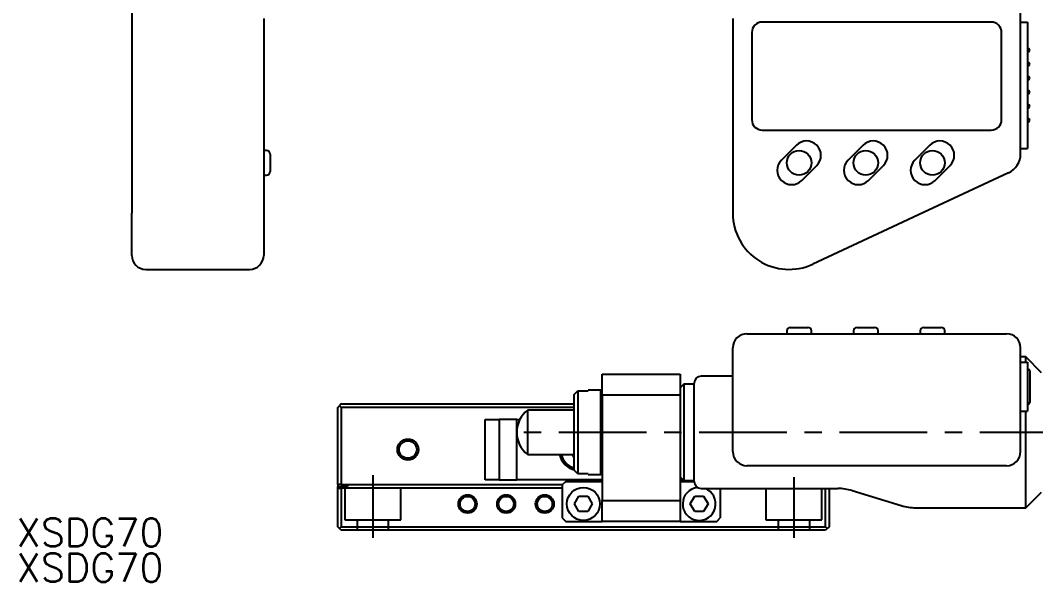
# Model space of a CAD drawing. Extents: x 19 to 476, y 13 to 239.
# Drawn here: x 18.9 to 163.5, y 13.2 to 93.2 of the extents above; entities that cross this region are included whole.
import ezdxf

# ---------------------------------------------------------------- set-up
doc = ezdxf.new("R2010")
doc.units = 0
doc.header["$LTSCALE"] = 10
doc.linetypes.add('CENTER', pattern=[2, 1.25, -0.25, 0.25, -0.25])
doc.linetypes.add('DASHED', pattern=[3.5, 2, -1.5])
doc.layers.get('0').update_dxf_attribs({"linetype": 'CONTINUOUS'})
doc.layers.add('CENTER', color=1, linetype='CENTER')
doc.styles.get("Standard").update_dxf_attribs({"font": 'txt.shx', "bigfont": '@extfont2.shx'})

msp = doc.modelspace()

# ---------------------------------------------------------------- linework, layer by layer
at = {"color": 7, "linetype": 'CONTINUOUS'}
for p, q in [((161.394929, 74.19734), (161.394929, 111.475)), ((34.75, 96.975), (34.75, 65.725)), ((53.55, 93.475), (53.55, 65.725)), ((120.394929, 93.475), (120.394929, 65.725)), ((157.194929, 92.975), (124.594929, 92.975)), ((161.394929, 92.975), (162.394929, 92.975)), ((162.394929, 92.975), (162.394929, 90.975)), ((123.094929, 91.475), (123.094929, 79.075)), ((158.694929, 79.075), (158.694929, 91.475)), ((162.394929, 90.975), (162.394929, 76.975)), ((162.394929, 89.225), (162.444929, 89.225)), ((162.394929, 88.725), (162.444929, 88.725)), ((162.394929, 87.225), (162.444929, 87.225)), ((162.394929, 86.725), (162.444929, 86.725)), ((162.394929, 85.225), (162.444929, 85.225)), ((162.394929, 84.725), (162.444929, 84.725)), ((162.394929, 83.225), (162.444929, 83.225)), ((162.394929, 82.725), (162.444929, 82.725)), ((162.394929, 81.225), (162.444929, 81.225)), ((162.394929, 80.725), (162.444929, 80.725)), ((162.394929, 79.225), (162.444929, 79.225)), ((162.394929, 78.725), (162.444929, 78.725)), ((124.594929, 77.575), (157.194929, 77.575)), ((162.394929, 76.975), (162.394929, 74.975)), ((129.445361, 75.424569), (127.32404, 73.303249)), ((138.945361, 75.424569), (136.82404, 73.303249)), ((148.445361, 75.424569), (146.32404, 73.303249)), ((53.95, 74.66434), (53.55, 74.66434)), ((54.45, 74.16434), (54.45, 72.91434)), ((161.394929, 74.975), (162.394929, 74.975)), ((54.45, 72.91434), (54.45, 71.66434)), ((130.223178, 70.404111), (132.344498, 72.525431)), ((139.723178, 70.404111), (141.844498, 72.525431)), ((149.223178, 70.404111), (151.344498, 72.525431)), ((53.55, 71.16434), (53.95, 71.16434)), ((159.662784, 71.478417), (131.775876, 58.474538)), ((34.75, 59.725), (34.75, 65.725)), ((53.55, 65.725), (53.55, 59.725)), ((36.75, 57.725), (51.55, 57.725)), ((128.584269, 49.45), (131.084269, 49.45)), ((138.084269, 49.45), (140.584269, 49.45)), ((147.584269, 49.45), (150.084269, 49.45)), ((122.394929, 48.55), (130.930639, 48.55)), ((128.084269, 48.95), (128.084269, 48.55)), ((130.930639, 48.55), (158.817548, 48.55)), ((131.584269, 48.55), (131.584269, 48.95)), ((137.584269, 48.95), (137.584269, 48.55)), ((141.084269, 48.55), (141.084269, 48.95)), ((147.084269, 48.95), (147.084269, 48.55)), ((150.584269, 48.55), (150.584269, 48.95)), ((158.817548, 48.55), (159.394929, 48.55)), ((120.394929, 31.75), (120.394929, 46.55)), ((161.394929, 31.75), (161.394929, 46.55)), ((162.144929, 45.25), (161.394929, 45.25)), ((164.394929, 43), (162.144929, 45.25)), ((162.144929, 44.5), (162.144929, 45.25)), ((161.394929, 44.5), (162.394929, 44.5)), ((162.394929, 44.5), (162.394929, 42.5)), ((162.394929, 43.5), (162.444929, 43.5)), ((101.794929, 42.8), (112.894929, 42.8)), ((101.794929, 39.8), (101.794929, 42.8)), ((112.894929, 42.8), (112.894929, 39.8)), ((120.394929, 42.5), (115.894929, 42.5)), ((162.394929, 42.5), (162.394929, 39.5)), ((162.694929, 43.25), (162.694929, 38.75)), ((113.394929, 41.35), (112.894929, 40.85)), ((113.394929, 41.35), (113.394929, 27.65)), ((114.894929, 41.35), (113.394929, 41.35)), ((114.894929, 27.5), (114.894929, 41.5)), ((97.794929, 39.908327), (98.294929, 40.41608)), ((97.794929, 29.091673), (97.794929, 39.908327)), ((98.294929, 40.41608), (98.294929, 28.58392)), ((98.294929, 40.41608), (99.794929, 40.41608)), ((99.794929, 40.41608), (99.794929, 40.5)), ((101.594929, 40.5), (99.794929, 40.5)), ((101.594929, 28.5), (101.594929, 40.5)), ((101.794929, 40.3), (101.594929, 40.5)), ((101.794929, 39.8), (101.794929, 24.8)), ((112.894929, 39.8), (101.794929, 39.8)), ((112.894929, 39.8), (112.894929, 24.8)), ((162.394929, 39.5), (162.394929, 37.5)), ((64.094929, 38.05), (64.344929, 38.3)), ((64.094929, 27.05), (64.094929, 38.05)), ((64.594929, 38.55), (64.344929, 38.3)), ((64.344929, 38.3), (64.594929, 38.05)), ((64.594929, 38.55), (97.794929, 38.55)), ((64.594929, 38.05), (64.594929, 27.05)), ((97.794929, 38.05), (64.594929, 38.05)), ((91.161953, 31.325), (91.161953, 37.675)), ((97.794929, 37.675), (91.161953, 37.675)), ((162.394929, 38.5), (162.444929, 38.5)), ((85.094929, 27.75), (85.094929, 36.35)), ((85.094929, 36.35), (87.094929, 36.35)), ((87.094929, 36.35), (87.094929, 27.75)), ((89.594929, 36.35), (87.094929, 36.35)), ((89.594929, 27.75), (89.594929, 36.35)), ((89.594929, 36.35), (90.048452, 36.35)), ((161.394929, 37.5), (162.394929, 37.5)), ((162.144929, 23.75), (162.144929, 37.5)), ((91.161953, 31.325), (97.794929, 31.325)), ((97.794929, 30.935641), (97.570133, 31.325)), ((98.294929, 28.58392), (97.794929, 29.091673)), ((130.930639, 29.75), (122.394929, 29.75)), ((158.817548, 29.75), (130.930639, 29.75)), ((159.394929, 29.75), (158.817548, 29.75)), ((87.094929, 27.75), (85.094929, 27.75)), ((87.094929, 27.75), (89.594929, 27.75)), ((101.794929, 27.75), (89.594929, 27.75)), ((96.594929, 27.5), (96.094929, 27)), ((96.594929, 27.5), (101.794929, 27.5)), ((99.794929, 28.58392), (98.294929, 28.58392)), ((99.794929, 28.5), (99.794929, 28.58392)), ((99.794929, 28.5), (101.594929, 28.5)), ((101.594929, 28.5), (101.794929, 28.7)), ((112.894929, 28.15), (113.394929, 27.65)), ((113.294929, 27.75), (112.894929, 27.75)), ((112.894929, 27.5), (114.894929, 27.5)), ((113.394929, 27.65), (114.894929, 27.65)), ((64.594929, 27.05), (64.094929, 27.05)), ((64.094929, 27.05), (64.094929, 26.8)), ((64.094929, 26.8), (65.494929, 26.8)), ((64.094929, 26.55), (64.094929, 26.8)), ((64.094929, 21.05), (64.094929, 26.55)), ((64.094929, 26.55), (64.594929, 26.55)), ((64.594929, 27.05), (96.144929, 27.05)), ((64.594929, 26.55), (64.594929, 21.05)), ((96.094929, 26.55), (64.594929, 26.55)), ((65.494929, 27.05), (65.494929, 26.8)), ((96.094929, 27), (96.094929, 22.3)), ((115.894929, 26.5), (135.349346, 26.5)), ((118.594929, 26.5), (118.594929, 22.3)), ((133.594929, 21.05), (133.594929, 26.5)), ((134.094929, 26.5), (134.094929, 21.05)), ((137.394875, 26.194461), (144.394984, 24.055539)), ((97.824759, 24.3), (98.459844, 25.4)), ((98.459844, 25.4), (99.730015, 25.4)), ((99.730015, 25.4), (100.3651, 24.3)), ((101.794929, 24.8), (112.894929, 24.8)), ((101.794929, 21.8), (101.794929, 24.8)), ((112.894929, 24.8), (112.894929, 21.8)), ((114.324759, 24.3), (114.959844, 25.4)), ((114.959844, 25.4), (116.230015, 25.4)), ((116.230015, 25.4), (116.8651, 24.3)), ((162.144929, 23.75), (164.394929, 26)), ((98.459844, 23.2), (97.824759, 24.3)), ((99.730015, 23.2), (98.459844, 23.2)), ((100.3651, 24.3), (99.730015, 23.2)), ((114.959844, 23.2), (114.324759, 24.3)), ((116.230015, 23.2), (114.959844, 23.2)), ((116.8651, 24.3), (116.230015, 23.2)), ((146.440513, 23.75), (162.144929, 23.75)), ((96.094929, 22.3), (96.594929, 21.8)), ((96.594929, 21.8), (101.794929, 21.8)), ((112.894929, 21.8), (101.794929, 21.8)), ((112.894929, 21.8), (118.094929, 21.8)), ((118.094929, 21.8), (118.594929, 22.3)), ((64.344929, 20.8), (64.094929, 21.05)), ((64.594929, 21.05), (64.344929, 20.8)), ((64.594929, 20.55), (64.344929, 20.8)), ((64.594929, 21.05), (133.594929, 21.05)), ((133.594929, 20.55), (64.594929, 20.55)), ((133.844929, 20.8), (133.594929, 21.05)), ((133.844929, 20.8), (133.594929, 20.55)), ((134.094929, 21.05), (133.844929, 20.8))]:
    msp.add_line(p, q, dxfattribs=at)
at = {"color": 3, "linetype": 'DASHED'}
for p, q in [((65.094929, 26.55), (65.094929, 22.05)), ((73.094929, 22.05), (73.094929, 26.55)), ((125.094929, 26.55), (125.094929, 22.05)), ((133.094929, 22.05), (133.094929, 26.55)), ((65.094929, 22.05), (73.094929, 22.05)), ((66.844929, 22.05), (66.844929, 20.55)), ((71.344929, 20.55), (71.344929, 22.05)), ((125.094929, 22.05), (133.094929, 22.05)), ((126.844929, 22.05), (126.844929, 20.55)), ((131.344929, 20.55), (131.344929, 22.05))]:
    msp.add_line(p, q, dxfattribs=at)
at = {"color": 7, "linetype": 'CONTINUOUS'}
for centre, radius in [((129.834269, 72.91434), 1.75), ((139.334269, 72.91434), 1.75), ((148.834269, 72.91434), 1.75), ((74.094929, 32.05), 1.25), ((99.094929, 24.3), 2.35), ((82.594929, 24.3), 1.075), ((88.094929, 24.3), 1.075), ((93.594929, 24.3), 1.075)]:
    msp.add_circle(centre, radius, dxfattribs=at)
at = {"color": 3, "linetype": 'CONTINUOUS'}
for centre, radius in [((74.094929, 32.05), 1.5), ((82.594929, 24.3), 1.3), ((88.094929, 24.3), 1.3), ((93.594929, 24.3), 1.3)]:
    msp.add_circle(centre, radius, dxfattribs=at)
at = {"color": 7, "linetype": 'CONTINUOUS'}
for centre, radius, start, end in [((124.594929, 91.475), 1.5, 90, 180), ((157.194929, 91.475), 1.5, 0, 90), ((162.444929, 88.975), 0.25, 0, 90), ((162.444929, 88.975), 0.25, 270, 0), ((162.444929, 86.975), 0.25, 0, 90), ((162.444929, 86.975), 0.25, 270, 0), ((162.444929, 84.975), 0.25, 0, 90), ((162.444929, 84.975), 0.25, 270, 0), ((162.444929, 82.975), 0.25, 0, 90), ((162.444929, 82.975), 0.25, 270, 0), ((162.444929, 80.975), 0.25, 0, 90), ((162.444929, 80.975), 0.25, 270, 0), ((124.594929, 79.075), 1.5, 180, 270), ((157.194929, 79.075), 1.5, 270, 0), ((162.444929, 78.975), 0.25, 0, 90), ((162.444929, 78.975), 0.25, 270, 0), ((130.894929, 73.975), 2.05, 315, 135), ((140.394929, 73.975), 2.05, 315, 135), ((149.894929, 73.975), 2.05, 315, 135), ((53.95, 74.16434), 0.5, 0, 90), ((158.394929, 74.19734), 3, 295, 0), ((128.773609, 71.85368), 2.05, 135, 315), ((138.273609, 71.85368), 2.05, 135, 315), ((147.773609, 71.85368), 2.05, 135, 315), ((53.95, 71.66434), 0.5, 270, 0), ((128.394929, 65.725), 8, 180, 295), ((36.75, 59.725), 2, 180, 270), ((51.55, 59.725), 2, 270, 0), ((128.584269, 48.95), 0.5, 90, 180), ((131.084269, 48.95), 0.5, 0, 90), ((138.084269, 48.95), 0.5, 90, 180), ((140.584269, 48.95), 0.5, 0, 90), ((147.584269, 48.95), 0.5, 90, 180), ((150.084269, 48.95), 0.5, 0, 90), ((122.394929, 46.55), 2, 90, 180), ((159.394929, 46.55), 2, 0, 90), ((162.444929, 43.25), 0.25, 0, 90), ((115.894929, 41.5), 1, 90, 180), ((93.594929, 34.5), 4, 127.462651, 180), ((162.444929, 38.75), 0.25, 270, 0), ((93.594929, 34.5), 4, 180, 232.537349), ((98.594929, 32.05), 3, 194.933188, 254.566712), ((98.594929, 32.05), 2.75, 195.285941, 253.760168), ((122.394929, 31.75), 2, 180, 270), ((159.394929, 31.75), 2, 270, 0), ((115.894929, 27.5), 1, 180, 270), ((115.594929, 24.3), 2.35, 95.154548, 69.418031), ((135.349346, 19.5), 7, 73.009177, 90), ((146.440513, 30.75), 7, 253.009177, 270)]:
    msp.add_arc(centre, radius, start, end, dxfattribs=at)
at = {"layer": 'CENTER', "color": 1, "linetype": 'CENTER'}
for p, q in [((248.09, 34.5), (88.41, 34.5)), ((69.094929, 28.4), (69.094929, 19.475)), ((129.094929, 28.13), (129.094929, 19.475))]:
    msp.add_line(p, q, dxfattribs=at)

# ---------------------------------------------------------------- texts
at = {"color": 7, "linetype": 'CONTINUOUS'}
for p in [(18.353125, 18.217708), (18.353125, 13.217708)]:
    msp.add_text('XSDG70', height=4, dxfattribs=at).set_placement(p)

doc.saveas('drawing.dxf')
